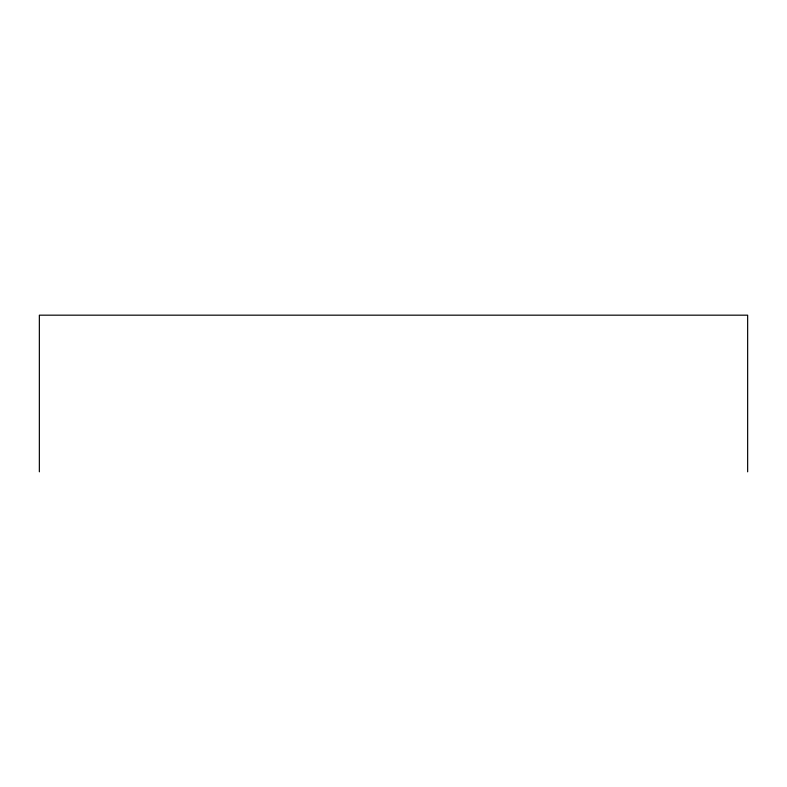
<?xml version="1.0" encoding="UTF-8"?>
<svg xmlns="http://www.w3.org/2000/svg" width="787" height="787" viewBox="0 0 787 787"><rect width="100%" height="100%" fill="white"/><g stroke="black" fill="none" stroke-linecap="round" stroke-linejoin="round"><path stroke-width="1.18" d="M747.65 471.826L747.65 315.174L39.35 315.174L39.35 471.826"/></g></svg>
